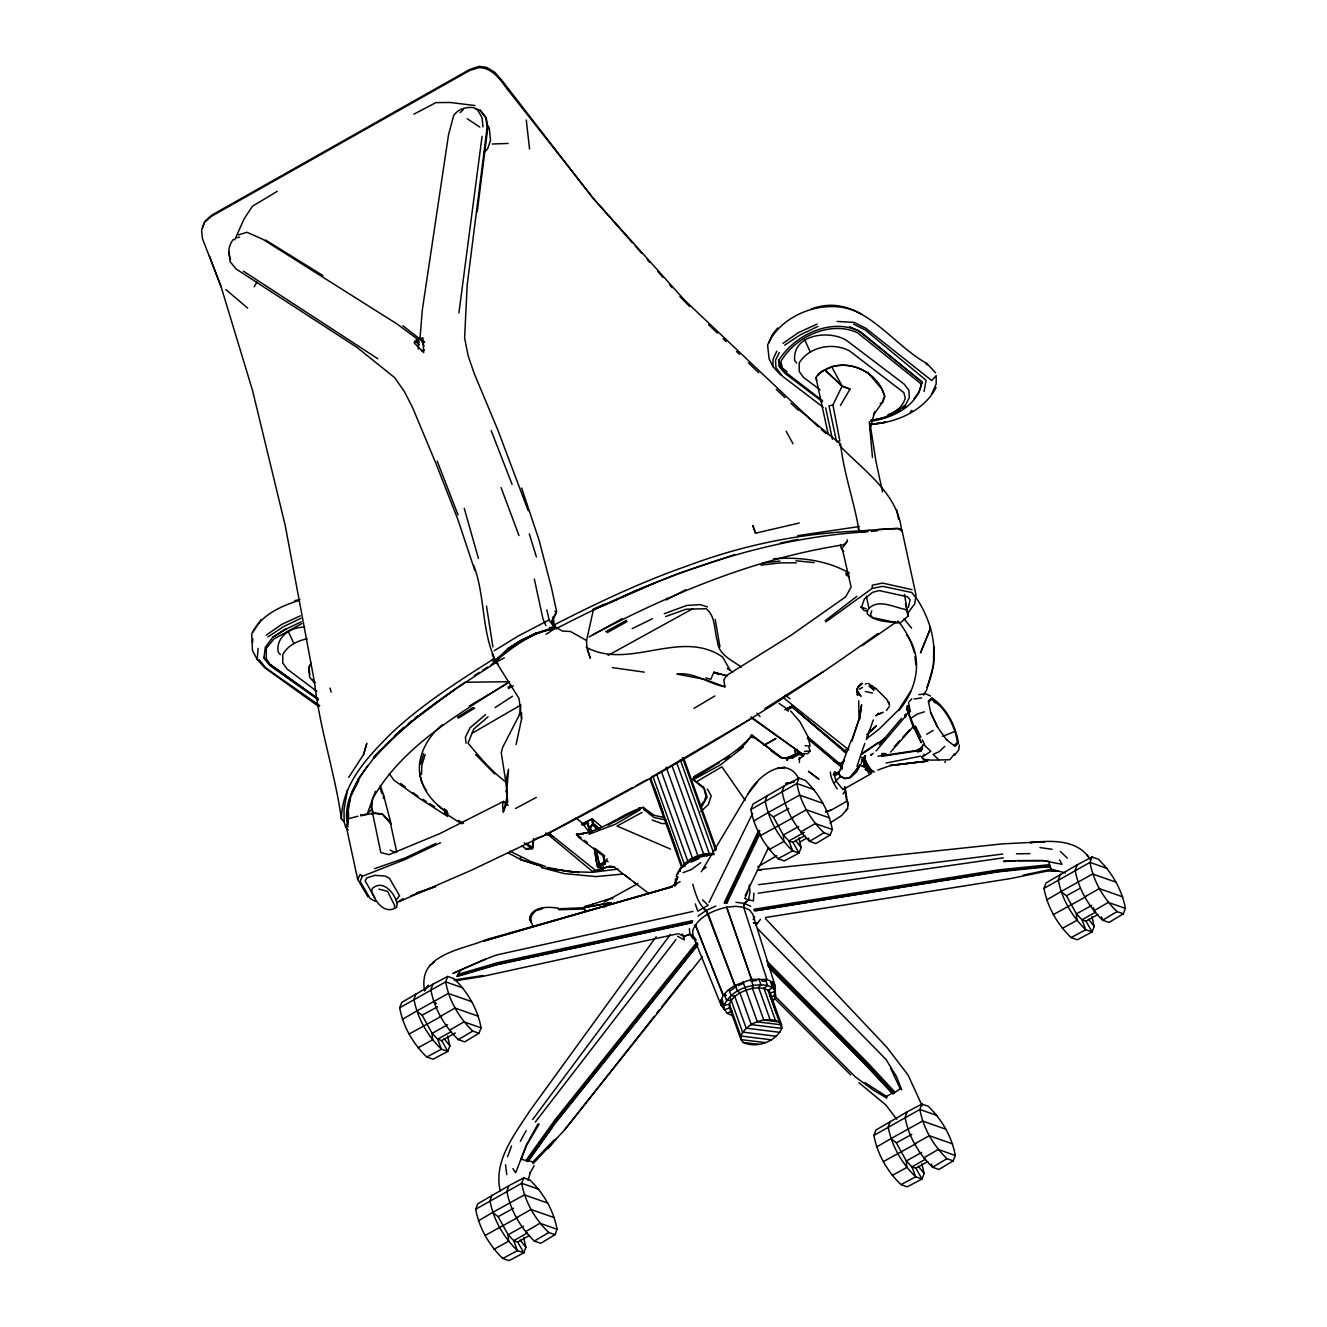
<?xml version="1.0" encoding="UTF-8"?>
<svg xmlns="http://www.w3.org/2000/svg" width="1327" height="1327" viewBox="0 0 1327 1327"><rect width="100%" height="100%" fill="white"/><g stroke="black" fill="none" stroke-linecap="round" stroke-linejoin="round"><path stroke-width="1.5" d="M516.07 744.563L521.594 718.919L521.594 712.815M383.47 798.506L383.486 794.873L380.219 785.418M799.401 762.478L799.435 757.634M933.71 646.249L933.528 665.109L926.71 689.841L923.559 695.049M848.086 802.271L847.588 808.641L841.816 815.392L829.972 823.022M780.624 374.911L772.928 366.534L773.06 359.385L776.793 351.157M418.304 349.084L418.536 339.911L397.47 324.269L263.061 239.424L246.955 232.275L238.412 234.896M421.522 774.421L421.837 765.248L425.104 754.731M675.46 878.806L675.261 883.981L677.798 876.832L674.083 885.291M865.602 755.627C861.206 758.58 868.82 768.466 871.922 771.501L874.344 772.032M908.332 612.56L905.296 609.425C893.552 607.202 876.135 597.515 867.41 610.453L867.261 613.837C875.306 622.28 889.455 621.683 900.336 622.91L908.182 615.944L904.467 594.463M252.578 642.368L252.76 638.884M825.908 621.882L872.154 588.425L872.32 585.207L882.637 583.084L912.097 589.686M860.891 765.679L865.536 767.719L870.794 772.198L865.967 768.3M753.935 893.071L753.437 900.851L748.61 899.855L744.779 898.528L747.897 891.445M372.472 798.904L371.742 809.321L367.297 813.799L361.69 815.259M798.804 409.529L840.572 444.097C843.839 473.606 854.389 502.12 859.067 530.982C800.131 533.272 742.34 545.248 687.004 565.999C641.273 582.022 597.399 602.74 554.321 624.835L556.295 628.616C653.282 578.356 757.75 538.165 867.775 531.745M348.337 829.972L345.65 827.302L344.108 821.745L341.421 818.975C341.819 783.56 368.641 755.826 392.245 732.438C422.467 704.255 457.384 681.862 492.217 659.901L493.428 658.607L496.149 661.908L494.789 663.334C452.656 690.587 409.545 717.94 375.723 755.527C360.645 775.449 340.873 800.347 348.022 826.887M318.911 706.71L264.67 667.697L257.222 659.469L258.085 648.356M844.884 787.176L844.171 789.383L842.512 789.084L835.944 780.807L833.804 773.508L834.517 771.8L836.591 772.629M582.171 825.079L587.347 822.259L589.968 832.842M908.846 701.966L911.848 698.765M533.471 838.996L532.061 848.749L526.371 849.297L521.693 845.747M533.769 838.681L532.807 847.986L525.757 848.65L526.753 848.849M959.321 744.978L958.807 749.788L954.544 755.345M458.91 312.956L482.066 136.349M521.594 718.919L519.039 698.483L495.933 661.742L497.841 657.479M477.239 211.773L487.755 128.155L486.362 118.368L480.208 110.622L475.497 108.416M864.441 755.926L864.74 760.537M860.377 710.177L859.017 718.736L858.685 700.706M838.299 774.056L839.394 771.169L838.299 774.056L838.515 772.281M529.49 918.931C531.281 906.175 548.847 906.457 558.319 908.249M485.533 959.073C411.47 992.165 484.72 958.409 497.243 954.843L692.943 911.417M347.492 789.864L344.025 809.503L344.108 821.745M775.366 990.456L775.084 985.712L772.148 981.897L766.873 979.442L743.667 907.303L744.397 903.372L748.61 899.855L750.037 891.727L749.224 885.076M870.744 421.339C892.623 417.972 918.317 406.211 921.718 381.761L858.304 330.672L849.496 326.724M924.073 391.465L926.097 380.252L865.171 329.876L853.493 324.136M870.794 772.198L871.142 770.224M871.408 770.257L871.043 772.281L867.758 770.672L862.583 760.288L862.932 758.314L864.789 759.011L862.932 758.314M519.388 714.556L520.864 706.611M756.622 980.636L751.132 981.151L751.48 979.359L726.649 907.17C713.229 910.339 697.82 916.725 692.711 930.642L693.026 935.883L721.142 1005.302L724.061 1009.051M775.084 985.712L772.082 986.79L775.084 985.679L752.757 914.203L749.523 910.007L743.667 907.303L744.447 903.388L748.61 899.855M581.84 824.249L592.174 818.892L593.302 823.138L590.349 827.965L591.46 831.929M769.743 968.461L864.225 1063.474L891.993 1093.199L893.171 1093.747L900.253 1088.704L901.68 1089.749L896.588 1076.695L886.054 1059.477L757.767 928.867M349.731 799.7L347.74 809.288L348.238 820.567M460.054 974.698L456.87 976.108L460.486 970.369M721.108 1000.127L724.559 1009.764L727.312 1013.314L731.824 1010.743L729.618 1007.89L729.402 1004.323C732.869 994.852 743.352 990.523 752.475 988.366L753.106 985.364L751.049 979.591M503.265 811.958L507.262 796.482L505.786 781.686L508.556 769.146L506.748 791.307L507.66 801.641L503.265 811.958L502.585 804.875L503.53 801.425L508.141 805.439M587.264 649.683L590.316 658.242L586.882 646.813L586.551 640.51L593.368 609.856L637.491 589.868M751.132 981.151L751.53 979.343L726.649 907.17L735.788 906.324L743.667 907.303M869.799 429.699L874.758 411.702M798.954 759.177L803.382 755.859L803.78 754.217M865.27 769.61L868.671 767.719L871.706 771.435L871.176 773.624L842.844 789.665M528.096 1180.4L530.302 1172.338L529.971 1173.234L534.134 1165.736M367.297 813.799L375.441 791.356M512.869 1168.623L515.722 1172.736L526.189 1145.367L537.999 1124.002M592.273 824.598L589.487 827.401L591.693 831.133M926.926 687.038C940.86 656.865 933.296 621.666 914.535 595.441M363.515 754.565L366.799 743.468L363.581 754.482L348.702 777.406M520.682 1160.379L526.802 1144.936L539.16 1124.019M420.543 763.97L423.728 753.504M592.041 825.776L590.034 827.55L591.129 831.515M905.827 715.253L905.296 716.928L907.834 712.599M861.107 763.97L861.389 762.826M873.299 719.931L866.382 739.554L869.716 729.883M908.398 607.335L910.073 599.854L907.635 596.835L879.27 590.581L872.652 592.273L864.424 598.925L861.455 607.219L863.86 610.354L867.642 611.316M877.943 756.208L917.206 750.369L921.568 748.312L922.995 745.011M857.01 694.602L857.773 695.248L856.86 690.023L857.74 695.033M856.927 766.558L864.756 743.452M666.967 598.129L666.353 599.937L685.744 589.702M906.557 710.244L907.917 706.246M840.688 769.826L844.204 759.824M797.112 749.373L798.871 754.383L792.086 758.397M593.302 823.138L592.804 824.515L591.593 818.742M1003.942 860.908L1042.889 860.559L1048.43 861.372L1050.304 866.531L997.871 871.872L754.516 910.936M913.507 727.113C935.784 771.501 903.538 707.54 907.502 705.632L910.388 711.753L908.663 703.161M909.493 711.637L908.249 713.644M507.544 1156.779L511.558 1145.898M883.616 397.519L882.837 401.832L873.365 414.936M851.453 739.703L838.846 773.077M847.588 808.641L845.714 810.515M202.401 227.879L204.955 221.128L211.988 215.007L470.007 69.319L479.097 66.35L486.661 67.378L494.739 72.288L501.954 80.416L592.987 198.154L632.448 242.824M447.614 1036.122L449.886 1045.908L447.78 1051.399L433.033 1059.211L426.78 1057.022C413.145 1043.885 403.06 1026.534 399.692 1007.807L401.749 1002.383L432.95 984.236L447.713 976.44L453.967 978.629C467.618 991.767 477.687 1009.117 481.071 1027.844L478.997 1033.269L464.682 1041.861L458.329 1039.638C444.495 1026.318 434.294 1008.719 430.86 989.743L432.95 984.236M416.064 993.774L413.974 999.281C417.391 1018.257 427.609 1035.856 441.443 1049.176L447.78 1051.399L441.692 1040.617L437.694 1039.223L432.104 1033.351L422.135 1015.238L416.695 1011.025L402.363 1019.385M447.713 976.44L445.656 981.864C449.024 1000.591 459.109 1017.925 472.744 1031.079L478.997 1033.269M523.618 1237.544L525.89 1247.33L523.8 1252.837L509.037 1260.65L502.784 1258.46C489.149 1245.307 479.08 1227.973 475.696 1209.245L477.753 1203.821L508.971 1185.674L523.717 1177.862L529.971 1180.068C543.622 1193.205 553.691 1210.556 557.075 1229.283L555.018 1234.691L540.686 1243.299L534.35 1241.077C520.516 1227.74 510.298 1210.158 506.864 1191.165L508.971 1185.674M492.068 1195.212L489.978 1200.703C493.412 1219.695 503.613 1237.278 517.447 1250.615L523.8 1252.837L517.696 1242.055L513.715 1240.645L508.125 1234.774L498.156 1216.677L492.699 1212.447L478.383 1220.823M523.717 1177.862L521.66 1183.286C525.044 1202.013 535.113 1219.364 548.764 1232.501L555.018 1234.691M691.035 858.951L679.656 869.5L677.417 874.427C683.106 860.443 699.379 852.083 714.026 853.759L698.168 856.695L690.571 860.178L691.267 862.119L698.865 858.635L697.886 855.815M798.854 837.801L801.11 847.588L799.02 853.095L784.274 860.908L778.02 858.702C764.369 845.564 754.3 828.23 750.916 809.503L752.99 804.079L784.191 785.916L798.954 778.12L805.207 780.309C818.859 793.463 828.927 810.797 832.294 829.524L830.238 834.948L815.923 843.557L809.57 841.318C795.736 827.998 785.534 810.415 782.101 791.423L784.191 785.916M767.305 795.454L765.198 800.961C768.632 819.953 778.849 837.536 792.683 850.856L799.02 853.095L792.932 842.297L788.935 840.903L783.345 835.031L773.376 816.918L767.918 812.705L753.603 821.081M798.954 778.12L796.897 783.544C800.264 802.271 810.333 819.605 823.984 832.759L830.238 834.948M921.834 1163.729L924.106 1173.516L922.016 1179.006L907.253 1186.819L901 1184.629C887.365 1171.492 877.296 1154.142 873.912 1135.414L875.969 1129.99L907.17 1111.844L921.933 1104.047L928.187 1106.237C941.838 1119.374 951.907 1136.725 955.291 1155.452L953.234 1160.876L938.902 1169.469L932.566 1167.246C918.732 1153.926 908.514 1136.327 905.08 1117.351L907.17 1111.844M890.284 1121.381L888.194 1126.888C891.628 1145.864 901.829 1163.464 915.663 1176.784L922.016 1179.006L915.912 1168.224L911.931 1166.831L906.341 1160.959L896.372 1142.846L890.915 1138.632L876.583 1147.009M921.933 1104.047L919.876 1109.472C923.26 1128.199 933.329 1145.533 946.964 1158.687L953.234 1160.876M1091.939 916.675L1094.211 926.462L1092.104 931.952L1077.358 939.765L1071.105 937.575C1057.453 924.438 1047.385 907.087 1044.017 888.36L1046.074 882.936L1077.275 864.789L1092.038 856.993L1098.292 859.183C1111.943 872.32 1122.012 889.671 1125.396 908.398L1123.322 913.822L1109.007 922.414L1102.654 920.192C1088.82 906.855 1078.619 889.272 1075.185 870.28L1077.275 864.789M1060.389 874.327L1058.299 879.818C1061.716 898.81 1071.934 916.393 1085.768 929.729L1092.104 931.952L1086.017 921.17L1082.019 919.777L1076.429 913.888L1066.46 895.791L1061.019 891.562L1046.688 899.938M1092.038 856.993L1089.981 862.401C1093.348 881.128 1103.434 898.479 1117.069 911.616L1123.322 913.822M889.455 706.097L886.502 710.476M594.214 847.986L597.399 866.713L603.221 868.87L603.934 867.062M554.172 625.117L551.999 622.064L552.098 620.074L556.627 611.647L551.468 587.728L539.011 539.923L521.644 488.087M768.847 343.063L772.43 334.421L777.655 327.985M530.037 917.073L535.61 910.803L542.561 908.647M785.352 758.38L795.802 754.068L794.973 750.369M440.464 842.761L405.199 859.415L362.271 876.318L360.131 881.377L370.051 898.379L375.126 901.332M795.802 754.068L795.006 750.584M839.676 765.646L839.759 763.489L839.676 765.646L807.264 738.31M694.27 778.004L719.334 762.577M234.746 239.855L244.102 218.839L252.478 206.199L277.277 191.304M701.469 807.28L707.109 797.063L704.504 788.984L692.843 779.248L694.038 776.577C714.291 764.418 736.717 753.636 752.011 735.125L781.902 757.916L791.622 757.452L798.688 753.056M351.307 794.11L356.847 781.719M931.886 393.572L936.182 383.967L936.165 375.607L931.687 380.534L865.818 328.267L854.206 322.411L837.088 321.433M753.172 919.611L754.599 916.476M857.988 768.3C858.951 764.617 861.173 764.883 859.631 764.667M765.181 1042.591L740.964 1039.588L740.748 1036.022C746.852 1022.603 766.077 1015.769 779.364 1022.006L781.57 1024.842L781.785 1028.408C775.681 1041.828 756.456 1048.662 743.17 1042.441L740.964 1039.588L729.435 1007.375M773.342 1000.707L775.582 995.781L775.3 991.335L771.866 981.698M803.963 753.603L803.382 754.864L799.119 753.67M758.762 830.254L724.21 902.775L725.239 903.405L726.864 903.106L760.072 833.406M922.68 745.26L921.12 750.9L917.571 751.828L919.312 751.165M725.239 903.405L759.79 830.884M745.21 895.609L768.698 847.273M858.387 686.59C854.621 694.436 859.133 683.123 862.401 683.438M756.025 925.4L760.421 919.395M832.925 404.934L828.993 405.88L836.541 441.659L839.842 440.929L832.925 404.934L842.164 386.107L831.73 366.849L821.231 371.577L817.565 375.574C837.785 354.458 877.081 368.01 884.263 395.761M709.082 902.31L752.625 813.335M779.314 352.551L775.515 360.28L775.996 367.778L782.681 376.37L823.155 407.207M311.082 663.168L308.66 668.045L309.639 677.218L314.599 683.073C319.824 729.153 335.051 773.11 341.421 818.975M367.961 896.919L357.693 879.469L360.231 874.344L362.271 876.318M597.399 866.713L607.401 860.908L608.031 861.886M358.788 780.475L350.759 796.515L348.321 809.868L348.636 818.659L357.958 816.238M531.663 916.426L529.937 920.44L529.573 919.478M311.43 662.671L308.959 667.398L309.838 674.73M520.433 712.864L502.618 747.433L501.258 752.724L505.786 781.686M921.12 750.9L922.647 747.997M748.511 739.703L752.011 735.125L754.084 738.094M520.317 1141.32L526.205 1130.621M521.411 1158.952L527.93 1161.457L551.866 1127.718M936.066 387.534C923.974 411.154 895.36 423.18 869.865 424.308L885.424 422.268L869.683 424.822M496.066 660.63L497.924 657.363M434.327 962.141C424.557 967.698 422.417 980.57 424.64 990.755M847.19 539.824L847.472 541.134L842.164 548.184L851.105 587.065L845.763 596.768L791.025 635.268L726.284 675.659L723.796 679.971L724.973 686.772C708.485 683.919 694.684 671.81 676.919 674.083L704.952 679.407L724.973 686.772M843.126 794.027L844.254 792.07M372.771 798.423C402.761 745.923 458.18 714.739 507.528 682.791M254.17 286.798L256.924 282.087M527.001 1161.208L556.063 1120.469L697.687 943.165M840.406 405.448L850.06 389.126L842.164 386.091L824.797 369.885L842.164 386.107L850.06 389.126M526.272 1160.014L555.084 1119.772L696.708 942.452M527.93 1161.457L557.307 1120.37L697.82 944.708M700.158 805.788L704.338 801.392L705.981 796.233L703.559 786.928M921.568 748.312L922.265 747.134L917.289 750.054M590.88 832.344L576.499 834.219L578.522 837.221L604.216 856.761M701.353 871.723L747.997 793.928C756.506 777.24 785.551 753.703 798.489 778.285M233.452 239.308C228.659 245.08 227.564 252.528 230.566 259.511M603.254 866.929L602.392 868.356L597.797 867.36M920.872 748.544L922.083 746.786M253.125 631.884L260.921 619.759M910.704 691.234L898.843 709.646L878.905 729.319L867.958 737.729M898.794 710.542C916.642 689.974 923.94 658.126 906.739 634.92M726.864 903.106L727.461 902.178M685.296 862.915L684.185 864.59L684.881 866.531M533.968 633.858L554.072 627.289L555.167 625.647L552.264 621.451M595.906 849.413L599.24 864.657L605.145 861.92L603.088 863.529M457.284 976.456L497.277 964.679L691.914 922.829L692.528 920.656L497.791 962.639L458.114 974.3M752.475 988.366L758.679 987.786L760.885 984.634L758.812 978.862M357.643 779.944L367.761 765.546M871.773 610.868L870.446 614.65L872.436 617.586L896.687 622.711L898.744 621.998M834.318 783.112L835.944 780.807M681.215 867.327L679.656 869.5L680.353 871.441M656.135 936.779L529.208 1111.694C514.13 1135.149 493.113 1161.44 500.296 1191.364M792.65 756.506L786.513 759.774L787.425 760.603M532.691 1119.441L670.384 934.457M607.219 858.884L605.129 861.638L599.572 864.773M535.279 1122.095L675.99 939.599M757.103 782.432L747.997 793.928M954.495 753.819L949.867 759.707L931.471 760.122L923.675 759.309L921.801 757.319L924.438 754.283M564.638 1129.99L654.228 1016.366M656.782 1013.131L659.337 1009.88M661.908 1006.629L690.057 970.933M914.087 398.515L919.047 392.228L922.232 382.242L861.041 332.198C832.593 316.572 794.674 334.553 778.65 360.562L779.463 367.214L785.335 373.65L822.491 401.766M944.791 762.345L945.521 761.433M702.447 956.701L563.676 1130.903L533.106 1163.713L532.807 1162.004L553.873 1140.192M557.091 1120.751L697.587 945.106M904.516 715.485L905.711 714.009M396.192 899.872L399.527 895.758L389.392 878.242L385.294 876.069L374.828 875.356L366.849 877.86L365.141 880.879L374.844 897.649M839.427 445.507L840.572 444.097M870.794 420.078C884.363 418.851 901.282 412.332 905.263 398L903.869 392.659L849.91 351.141C833.489 341.984 809.321 346.397 799.236 362.868L799.186 371.427L803.465 377.366L820.036 389.823M853.012 774.719L857.624 768.184L849.977 777.207M496.563 661.128C510.414 643.446 532.492 633.029 554.188 628.6M905.163 716.713L876.069 750.982M868.555 773.044L872.469 770.738M547.951 1148.751L556.395 1138.748M879.187 744.779L901.547 718.355M674.68 886.237L676.77 883.832M808.873 747.201L810.117 750.966L807.844 753.603L801.823 753.67L750.933 716.812M394.136 906.922L394.915 906.026L387.567 891.346L378.958 889.123M890.55 752.094L912.545 727.445M894.415 746.52L899.971 740.433M902.742 737.381L909.675 729.75M373.385 757.568L380.185 750.203M907.336 613.737L914.801 603.752L915.962 594.795L901.862 529.689L898.893 528.627L877.081 529.589M374.164 758.099C400.538 728.457 432.42 704.488 465.113 682.277L509.651 681.696M865.37 769.278L868.903 772.629M397.387 902.36L471.765 870.081L544.286 835.413L632.415 787.608M442.604 724.575C423.413 739.885 410.574 768.582 426.647 790.693M508.208 648.405L495.568 660.332L494.805 659.735M546.06 634.306L556.328 627.638L562.532 631.121L570.428 631.47L586.551 640.51M741.71 747.201L747.764 741.08M460.204 112.662L463.438 109.395M703.094 869.45L706.163 867.128M483.492 152.937L487.639 148.79L490.526 140.33L489.315 128.354A17.284 16.239 -79.8 0 0 486.462 123.925M854.77 773.459L856.214 772.032M371.809 814.33L373.501 812.688L382.491 814.065L391.233 824.299L383.486 794.873M944.708 746.388L939.251 751.646L933.08 754.366L938.753 759.707M878.64 713.113L875.787 715.85L878.905 713.677M869.45 732.454L876.483 725.753L866.614 734.677M304.646 627.14C291.011 626.808 275.601 636.877 278.206 652.021L280.296 654.626M899.606 408.135L891.562 413.858L898.197 410.74L905.628 404.718L909.327 397.569L908.879 390.271L904.002 384.001L846.676 340.525C829.508 329.56 792.202 334.205 794.641 360.43L796.731 363.034M394.55 735.822L403.624 727.378M928.585 702.149L931.936 699.03C946.068 708.784 954.76 725.653 957.431 742.374L954.08 745.492M846.609 542.146L843.74 544.783C755.013 558.352 671.114 593.6 592.058 635.069M861.24 684.334L858.353 687.004L861.92 683.787M835.728 780.84L840.074 776.876M864.822 759.84L861.472 761.798M761.615 980.852L764.783 981.25L766.873 979.442L751.53 979.343M859.349 689.327L862.6 687.32M488.087 716.796L473.772 729.087L468.033 743.103C479.362 756.772 491.272 771.037 505.587 781.769M490.94 664.927C509.651 649.799 529.705 632.233 555.333 628.65M485.649 714.573L470.073 727.777L465.412 737.215L466.092 743.22M764.037 988.449L767.587 985.463L772.546 987.769L775.3 991.335L770.224 993.143L768.018 990.307L764.037 988.449L758.679 987.786M764.783 981.25L766.906 979.459M885.159 738.194L861.704 754.383M903.007 408.716L905.959 406.278M408.334 723.547L411.47 720.992M414.621 718.438L417.756 715.883M700.739 811.51L708.319 804.66L711.206 795.852L707.291 788.935M577.295 833.538L576.499 834.219L581.209 837.818M432.818 962.473C448.078 949.701 468.879 947.014 486.793 939.466L672.507 886.735L483.675 941.059L670.152 887.017L680.087 881.675M737.148 750.75L740.184 748.378M547.869 833.655C662.057 774.338 773.624 709.049 877.86 633.526M307.101 638.818C297.513 640.692 287.677 645.635 282.8 654.46L282.751 663.019L287.03 668.957L316.854 691.384M743.468 747.084L720.262 764.999L695.132 778.717L694.038 776.577M825.129 620.787L856.877 596.354M416.346 717.807L455.227 689.294M700.789 862.65L691.35 869.55L683.057 872.652M873.282 753.272L870.694 755.163L871.988 754.466M429.566 965.608L432.718 963.336M266.296 635.102L281.672 624.387L300.3 615.861M862.152 645.718L895.841 622.263M783.013 343.311L798.423 332.613L817.067 324.12M697.985 916.094L706.08 910.504L708.187 913.872L734.859 985.38L736.319 986.525L730.298 990.688M734.859 985.38L728.075 990.075L723.265 995.283L720.86 1000.558L721.142 1005.302L724.16 1004.191L721.125 1005.269M911.616 717.874L917.156 714.108L924.388 711.836M843.524 751.48L848.616 748.03M862.484 753.155L877.794 742.838M267.954 636.927L283.364 626.726L301.096 618.183M784.672 345.153L800.098 334.968L817.863 326.442M864.939 759.608L866.349 763.589L862.882 765.613M495.054 707.606L512.554 696.177M842.214 768.499L841.301 769.079L842.313 768.532M883.284 712.251L879.419 713.976L880.597 713.213M604.399 907.071L611.316 902.609L583.698 907.718L558.402 908.796M795.885 753.935C791.589 756.871 786.347 759.343 781.072 757.916L771.103 750.9M474.32 675.543L479.296 672.358M482.63 670.235L487.606 667.05M272.665 637.192L286.217 628.567M880.183 403.524L882.837 401.832L884.943 396.607C877.811 374.164 854.77 360.33 831.73 366.849M764.833 708.668L823.42 671.545M603.055 863.247L605.145 861.92M469.277 705.997L507.777 683.256M398.797 901.398L403.209 898.628M494.175 650.777L518.061 636.114L549.146 619.925L546.84 609.922M724.36 759.525L729.386 756.49M926.744 734.229L933.213 730.364M864.789 1082.55L886.602 1096.417L891.993 1093.199M605.046 864.01L598.394 867.576L596.453 862.368L594.645 849.346M399.692 1007.807L445.656 981.864L462.741 987.852M750.916 809.503L796.897 783.544L813.982 789.532M475.696 1209.245L521.66 1183.286L538.745 1189.274M1044.017 888.36L1089.981 862.401L1107.066 868.405M873.912 1135.414L919.876 1109.472L936.962 1115.46M694.038 708.353L714.888 695.945M458.329 1039.638L472.744 1031.079M823.984 832.759L809.57 841.318L808.392 838M695.298 903.936L697.77 911.168L708.137 905.313L702.53 899.855M534.35 1241.077L548.764 1232.501M1117.069 911.616L1102.654 920.192L1101.476 916.874M946.964 1158.687L932.566 1167.246L931.372 1163.928M776.826 855.733L757.584 866.896M799.352 842.413L806.285 838.299M650.595 777.705L751.878 718.189L801.823 753.67M786.911 710.36L791.755 707.523L791.821 706.196L784.738 709.696M787.923 708.9L792.053 706.86L845.681 751.945M697.206 781.271L721.938 766.824L745.177 800.297M844.138 761.134L839.676 763.738L807.878 736.983M507.926 687.22L511.293 685.263M449.438 1030.299L463.969 1021.856L481.071 1027.844M800.679 831.979L815.209 823.536L832.294 829.524M525.459 1231.721L539.989 1223.278L557.075 1229.283M923.675 1157.907L938.206 1149.464L955.291 1155.452M471.549 733.599L521.03 704.886M764.136 745.293L775.947 738.492L764.087 745.16M508.274 688.63L513.267 685.777M846.444 801.442L831.084 810.2L825.46 811.709M409.081 1034.032L441.825 1016.051M760.305 835.711L793.065 817.731M485.085 1235.47L517.845 1217.473M1053.406 914.585L1086.149 896.588M883.301 1161.639L916.061 1143.658M517.265 643.844L506.798 649.749L520.765 640.908L536.423 633.029L520.748 641.886M608.148 655.339L692.76 608.695M581.724 824.465L592.174 818.892L601.662 826.804M786.247 709L791.821 706.196M604.266 902.111L637.972 883.533M861.571 759.608L864.74 757.817M416.695 1011.025L448.327 993.442L471.682 1001.62M767.918 812.705L799.567 795.122L822.906 803.299M492.699 1212.447L524.347 1194.864L547.686 1203.058M1061.019 891.562L1092.652 873.995L1116.007 882.173M890.915 1138.632L922.564 1121.05L945.902 1129.227M791.622 818.013L806.285 809.769L829.624 817.946M440.382 1016.333L455.045 1008.072L478.383 1016.266M1084.706 896.87L1099.37 888.626L1122.708 896.82M516.385 1217.755L531.049 1209.511L554.387 1217.688M914.602 1143.94L929.265 1135.696L952.604 1143.874M589.171 636.993L622.164 618.647M804.295 832.311L788.935 840.903L792.683 850.856L778.02 858.702M451.346 1031.577L437.694 1039.223L441.443 1049.176L426.78 1057.022M792.932 842.297L804.859 835.612M441.692 1040.617L455.327 1032.97M1095.671 912.13L1082.019 919.777L1085.768 929.729L1071.105 937.575M527.366 1233.015L513.715 1240.645L517.447 1250.615L502.784 1258.46M1086.017 921.17L1097.943 914.469M517.696 1242.055L529.622 1235.354M925.582 1159.184L911.931 1166.831L915.663 1176.784L901 1184.629M915.912 1168.224L927.838 1161.54M607.235 632.631L626.991 621.6M798.738 826.456L783.345 835.031L783.793 841.517L769.245 849.496M447.498 1024.776L432.104 1033.351L432.552 1039.837L418.005 1047.799M768.018 990.307L772.546 987.769L770.489 981.997M1091.822 905.329L1076.429 913.888L1076.877 920.391L1062.33 928.353M523.501 1226.214L508.125 1234.774L508.556 1241.259L494.026 1249.238M921.718 1152.383L906.341 1160.959L906.772 1167.445L892.242 1175.423M605.659 631.718L626.394 620.323M663.301 817.332L653.713 815.242L643.197 807.297C620.804 813.766 601.43 832.809 576.946 834.102L578.008 836.11M773.376 816.918L788.819 808.442M422.135 1015.238L437.578 1006.762M1066.46 895.791L1080.195 888.261M498.156 1216.677L513.582 1208.2M896.372 1142.846L911.798 1134.369M642.086 812.389L617.055 826.041L670.533 849.098M583.996 824.93L587.264 823.155L588.657 823.669M636.064 785.65L646.995 779.729M515.556 808.491L536.34 797.394M413.924 114.155L435.936 102.61L450.185 102.478L474.983 105.53M608.031 825.145L641.339 807.878M834.633 775.864L838.166 774.006M301.892 623.541L273.876 639L266.263 648.422L266.345 658.723L270.078 664.346L318.314 698.964M496.398 661.924L504.326 657.877M789.814 757.651L792.484 756.29M503.53 801.425L439.419 833.787L389.01 854.671L380.816 852.597L372.622 813.302L360.927 815.84L360.645 814.529M833.174 774.686L838.564 772.032M632.233 628.616L652.386 618.764M301.262 621.799L286.4 628.948L272.582 637.524L265.334 647.194L263.874 658.308L270.177 665.806L318.43 699.893M900.038 411.138L884.363 417.972L876.351 419.299M435.853 843.441L404.835 858.088L374.513 868.704M891.611 413.825L898.197 410.74L887.995 414.671M592.987 609.275L604.167 604.15M692.777 884.263C695.497 893.502 698.251 904.334 706.163 910.455L715.8 906.042M706.163 910.455L734.81 985.414L751.48 979.359M738.111 985.712L743.502 983.241M457.832 975.677L497.874 963.817L692.594 921.834M894.149 412.83L899.656 410.375M603.287 605.693L655.687 582.669M603.221 868.87L609.707 866.033L613.82 866.863M942.535 736.402L953.665 731.874M639.332 589.022L677.915 573.712L734.561 554.62M877.827 770.042L889.969 765.729L926.992 761.051L890.168 765.43L927.905 761.167M589.072 834.252L615.463 824.183L640.029 809.835L638.967 807.662M535.527 838.714L549.046 833.688L553.641 836.906M678.777 933.793L683.787 936.464L689.758 934.225L693.026 935.883L696.277 940.08M410.856 895.775L435.72 886.486L416.645 892.839M729.618 1007.89L724.559 1009.764L722.22 999.53M664.28 613.721L686.706 605.46L700.274 604.614L707.473 606.937M682.111 933.909L683.787 936.464L689.775 934.258L693.026 935.883M865.37 684.035L867.012 683.438M665.623 616.557L686.059 609.226L706.064 608.711C715.867 616.259 713.992 630.325 717.376 641.074C718.355 654.775 731.724 660.083 741.395 667.083M592.555 904.251L611.166 898.23L612.775 898.794M461.746 974.184L496.514 964.513L689.128 923.111M918.831 750.651L881.675 756.357M584.278 906.59L592.821 904.201M421.588 350.792L424.458 350.013M861.787 532.392L869.268 530.369M825.626 811.61L831.316 810.067M861.522 757.302L863.811 758.231M799.252 523.02L755.478 533.205L752.807 525.525L755.644 533.172M294.776 600.617L299.952 599.456M298.724 600.517C280.262 606.273 260.374 615.529 251.699 633.941L252.478 650.578L257.222 659.469M453.884 979.973L483.128 975.544M677.516 933.843L482.331 976.49L456.588 980.587M1023.299 875.14L1051.399 869.202L1065.282 872.917M780.492 543.042L797.792 539.376M298.011 166.837L298.111 166.787M872.154 588.425L882.72 586.318L911.765 592.522L914.983 596.52M886.088 763.042L920.722 756.158M882.919 753.836L881.642 754.084L884.346 753.885M611.316 902.609L583.698 907.718L585.091 910.156L583.698 907.718M729.402 1004.323L724.277 1005.302C731.144 989.494 751.464 982.843 767.587 985.463L765.513 979.691M236.073 237.765L239.673 237.168M811.56 308.876C858.801 291.575 888.974 341.586 924.703 362.221L927.175 364.925M797.709 535.66L859.382 526.52M1049.309 864.69L997.406 870.031L753.902 909.277L754.101 910.438L997.605 871.176L1050.055 865.884M756.572 910.604L997.987 871.557L1034.197 867.228M765.579 917.504L1010.61 878.557L1046.937 871.142L1057.752 870.744L1051.979 870.993M758.132 893.22L1003.295 857.839M773.508 558.8C799.335 556.793 826.572 560.044 849.38 573.098M914.137 698.981L921.585 697.902M618.034 869.052L592.323 872.353L568.138 871.607L547.371 867.394M491.985 654.012L493.478 655.107M758.563 884.661L1002.698 854.074M760.918 565.136L780.176 562.913L796.283 562.83M762.71 562.98L779.928 561.056M871.358 531.414L877.296 530.783M918.815 694.602L925.914 693.888L930.509 696.012M777.423 768.151L784.987 767.388L782.515 767.62M593.186 821.828L591.477 818.975M622.662 874.062L595.939 876.6L564.29 873.581L541.532 867.659L578.854 872.536L553.608 869.301M1037.913 866.879L1050.304 866.531M1003.909 861.605L1015.769 860.576M917.206 750.369L918.367 750.269M804.494 751.331L810.117 750.966M1037.399 842.164L1029.984 842.612C1050.52 840.439 1077.541 838.963 1090.014 859.199M1041.098 841.932L1044.797 841.716L1002.432 843.872L757.933 869.865M882.206 753.471L883.815 753.404M667.564 823.387L662.04 823.603L652.171 820.053M492.201 143.996L508.075 143.432M819.107 373.136L816.188 377.1L816.636 380.7M549.56 627.571L556.328 627.638M1017.676 860.559L1042.989 860.642L1062.015 864.292L1059.609 859.929M558.767 909.758L584.378 908.995M580.43 834.003L583.333 833.92M550.904 627.522L554.902 627.406M1016.465 853.825L1029.918 853.593M606.373 866.846L614.301 866.73M606.389 866.879L614.384 866.879M731.194 1000.376L726.516 1000.376L724.459 994.603M753.57 922.796L757.269 922.829L753.587 922.763M804.991 745.641L810.084 746.023L808.176 736.999L799.932 721.772L790.676 711.023M863.595 764.12L865.536 767.719M795.984 560.774L814.115 562.615M372.622 813.302L382.508 814.33L390.121 821.728L396.773 852.133M653.713 815.242L648.256 812.074M735.904 902.31L744.397 903.372L750.75 906.308M779.994 1032.356L746.172 1028.16L734.627 995.93M776.361 1036.287L742.539 1032.074L730.331 997.97M740.748 1036.022L771.269 1039.804M743.17 1042.441L758.712 1044.366M612.427 667.63L644.341 672.142M1039.937 847.571L1052.129 849.297M545.613 833.14L549.046 833.688M873 770.738L871.375 770.456L866.349 763.589M666.237 820.136L654.045 817.482L643.993 809.702L643.197 807.297M865.436 691.5L872.469 693.059M734.826 996.461L731.044 995.466L728.987 989.693M727.312 675.907L713.876 672.291L710.725 679.374L705.981 677.848M726.284 675.659L713.876 672.291L718.72 674.58M860.543 607.003L866.249 608.778M520.964 859.78L542.262 866.448L521.08 859.747L520.184 857.773L520.964 859.78L508.224 852.879M528.411 1160.594L532.807 1162.004M803.382 755.859L798.871 754.383L796.416 749.456M545.414 866.398L531.082 861.588L509.85 851.121M1125.396 908.398L1108.294 902.41L1093.763 910.853L1093.647 907.618M885.009 753.836L886.287 754.283L885.142 753.388M1048.43 861.372L1049.541 861.77M864.905 758.762L862.998 758.049L862.484 760.869L862.484 758.828L864.756 759.475M844.47 778.269L840.207 776.527L839.062 773.674L840.256 776.428L844.868 778.584L850.176 777.44L844.868 778.584L839.709 775.416M545.729 834.102L549.262 835.595L592.207 871.192L602.126 869.766L595.375 870.23L548.947 833.157M868.439 683.488L875.588 688.481M586.119 647.194C629.064 670.749 680.734 628.102 722.601 657.047L729.8 669.637L727.229 668.227M727.312 1013.314L732.272 1015.619M939.516 704.786L934.507 702.315L931.936 699.03M861.886 314.466C831.084 295.772 781.62 311.978 767.603 345.07L769.113 358.788L772.928 366.534M677.483 936.232L684.367 939.848L683.787 936.464M390.238 850.06L395.015 852.697M845.681 572.965L848.832 574.84M845.913 574.773L849.363 576.847M705.151 853.825L706.943 856.429M424.574 341.918L419.946 339.115L422.268 310.286L448.543 134.707L453.652 115.582C458.047 109.013 465.976 106.79 473.44 107.603L477.488 109.809L482.049 117.522L482.962 126.928M265.516 240.021L323.008 275.618M458.445 820.351L463.554 823.536M422.882 799.318L426.249 801.425M429.6 803.532L434.626 806.683M447.73 816.503L419.199 798.24L393.87 780.11L389.226 773.641M444.296 812.671L461.497 823.802M243.355 271.139L377.813 358.738M467.27 118.766L479.76 127.044M900.253 530.103L897.533 528.262L859.067 530.982L857.972 527.018M750.767 735.589L752.409 737.646M727.677 668.675L732.819 672.159M779.115 703.443L785.966 708.087L788.238 711.255M319.741 705.649L266.063 668.128L259.113 659.735M270.459 664.711L316.755 697.902M785.219 695.265L789.996 698.682M400.588 783.461L405.299 786.928M413.145 792.7L417.856 796.167M402.794 325.729L424.474 342.532M751.314 735.324L781.537 757.651M734.81 985.414L736.319 986.525M648.721 893.386L634.306 882.455M692.843 779.248L703.41 787.176M739.919 992.928L737.43 991.053L735.357 985.281M778.899 365.489L786.961 371.593M783.146 697.554L848.832 749.937M946.516 739.736L954.976 746.321L958.459 743.054C955.672 725.587 946.582 707.955 931.819 697.77L928.319 701.038L930.758 712.947L937.592 727.312L947.047 740.3M833.489 760.553L836.275 762.677M526.587 843.259L532.807 847.986L532.061 848.749L524.281 842.844M433.581 1001.487L436.434 1003.643M634.92 882.837L624.835 875.123L629.662 878.822M414.555 340.956L419.415 344.655M703.177 908.282L706.08 910.504M584.344 840.223L587.463 842.628M595.309 848.65L604.714 855.865M822.591 400.771L781.603 369.155L778.65 360.048M614.799 867.443L624.121 874.709M858.901 1082.666L885.839 1104.943L896.72 1119.242M437.761 805.224L448.095 813.451M921.303 384.084L857.458 332.712C830.304 320.222 794.923 336.892 780.857 361.525L782.88 369.984M415.998 339.795L419.15 342.349M923.675 759.309L921.801 757.319L930.824 751.281L925.052 745.907L922.398 739.852M447.017 812.671C433.896 803.1 421.455 790.046 419.962 773.094M592.323 822.607L600.119 829.11M592.721 823.603L598.958 828.794M576.018 817.863L582.288 823.088L589.503 832.593M845.448 751.298L791.24 706.03L845.382 752.625M225.889 289.601L247.651 308.113M872.42 686.208L875.157 688.58M444.346 808.757L447.249 811.295M818.377 426.83L684.682 300.284L593.069 198.088L506.715 88.378M821.38 429.5L825.892 433.498M840.82 446.801C864.74 471.417 898.263 494.108 901.614 531.016M475.663 754.565L494.689 773.94M869.666 768.797L864.209 758.198L865.834 762.892L872.154 771.402L867.543 765.53M776.295 389.392L785.037 397.669M790.875 403.176L798.174 410.06M1060.339 851.486L1067.356 858.121M689.642 306.537L679.938 296.568M708.601 324.717L717.36 333.11M723.232 338.733L726.184 341.57M736.535 351.489L739.504 354.326M748.378 362.835L758.729 372.754M423.645 341.902L419.946 339.115L422.865 337.755L423.661 352.518L414.057 342.731L420.559 338.849L424.109 346.032M495.933 661.742L498.172 663.964M871.706 771.435L868.538 767.819M875.82 688.431L887.05 699.644M767.703 965.708L865.088 1063.657L893.171 1093.747M773.873 995.051L855.268 1076.844L873.133 1089.931L886.784 1098.159L886.602 1096.417M774.686 998.485L850.657 1074.87M766.757 961.013L866.879 1061.965L894.564 1091.739M767.62 963.468L866.299 1062.96L894.282 1093.116M765.414 918.566L886.768 1047.202L908 1074.936L922.099 1105.607M926.329 362.852L935.552 372.854M554.918 611.316L556.262 612.809L551.999 622.064M635.135 245.86L641.837 253.44M647.194 259.511L649.882 262.547M657.744 271.454L662.986 277.393M669.554 284.807L672.175 287.777M756.937 713.097L760.023 716.597M869.152 771.568L863.96 764.037M312.475 679.474L314.914 682.393M867.841 372.323L879.983 386.97M843.673 551.518L841.301 548.549L840.489 544.634M904.019 618.73L911.599 628.185M897.915 621.003C905.678 630.176 911.367 641.074 914.303 652.718M1088.472 919.163L1094.211 926.462M795.387 840.306L801.11 847.588M918.367 1166.234L924.106 1173.516M444.147 1038.61L449.886 1045.908M520.151 1240.048L525.89 1247.33M839.079 763.489L842.031 767.271M693.258 938.77L689.775 934.258L689.41 928.568M592.937 824.714L596.536 829.358M480.175 109.992L485.732 117.274L487.175 127.01L467.17 285.139L464.616 338.02L468.099 355.586L474.121 373.235L497.957 430.313L528.196 510.729M506.914 88.644C499.864 79.106 491.803 67.262 478.5 67.694L469.426 70.63L211.408 216.318L204.408 222.455L201.604 230.168L202.384 238.478L221.095 286.765L252.512 390.37L285.288 525.791L314.632 682.907M492.217 659.901L494.789 663.334M264.139 657.23L268.817 663.517M554.072 627.289L549.146 619.925M1086.78 854.555L1088.405 856.91M591.494 831.979L587.778 823.934M495.568 660.332C481.253 631.237 485.367 595.723 473.639 565.269M890.483 1068.036L900.253 1088.704M545.911 625.697L542.925 618.664L534.333 579.103M786.131 431.175L792.965 443.749M492.4 655.239L494.009 658.225M865.751 763.008L867.095 765.563M554.321 624.835L556.295 628.616M1049.873 866.166L1051.399 869.202M930.592 712.317L937.741 727.312M915.497 726.018L920.938 737.43M804.593 339.579L810.266 351.887M288.158 631.171L293.831 643.462M867.029 764.734L864.259 756.971M370.93 807.065L373.501 812.688M505.836 790.859L507.296 794.243M864.988 760.189L866.581 764.087M491.139 430.529L512.089 484.421M437.164 461.016L458.047 514.926M530.651 920.44L532.558 925.417M209.517 256.194L221.095 286.765M746.006 990.141L742.971 981.798M501.059 487.556L518.99 535.544M599.439 864.524L596.254 849.794M379.887 787.657L381.96 793.446M908.613 714.191L913.507 727.843M774.188 991.933L775.582 995.781L770.44 996.71L770.224 993.143M769.361 990.738L781.57 1024.842L757.352 1021.84L745.824 989.627M770.257 996.195L776.361 1013.247M779.745 1022.719L781.785 1028.408L751.264 1024.626L739.736 992.414M767.835 989.776L779.364 1022.006L763.821 1020.065L752.276 987.852M683.77 758.264L716.348 849.247M682.476 757.651L715.751 850.574M763.854 987.935L775.383 1020.148M680.303 759.857L713.578 852.78M758.497 987.271L770.025 1019.484M676.886 763.141L709.464 854.124M671.993 765.596L703.874 854.654M666.187 767.188L698.085 856.23M661.427 771.617L692.628 858.735M656.848 774.786L688.033 861.903M652.901 776.378L684.782 865.42M654.161 787.608L663.168 812.771M667.332 824.382L677.732 853.427M650.595 777.97L682.493 867.029M650.097 779.248L681.298 866.365M729.22 1003.809L741.13 1036.752M474.867 570.627L457.915 519.603L436.55 464.981L412.73 407.903L404.403 391.548L394.567 377.565L356.963 347.375L235.924 268.867L230.118 261.601L229.04 251.782M529.291 533.852L536.407 556.925M329.975 688.132L331.153 692.097M907.502 705.632L908.298 712.582M908.016 707.424L908.298 708.369M464.234 508.341L478.433 558.435M587.347 822.259L590.051 831.963M839.062 763.058L839.394 764.335M371.776 809.669L372.688 813.716M905.528 603.951L908.182 615.944M825.643 407.837L832.427 439.287M866.315 596.022L868.92 608.098M357.693 879.469L346.198 826.257L348.387 822.276L347.973 819.091L348.205 824.017M882.521 491.952L876.052 461.813L870.363 425.901M828.28 434.659L815.939 377.515M719.931 646.763L715.187 619.327M896.737 509.867L898.628 519.471M492.914 646.913L486.495 606.124M553.027 616.79L553.956 622.413M907.784 710.608L908.083 713.097M603.885 855.401L605.212 863.827M845.117 787.375L847.887 805.472M844.619 786.828L846.576 800.513M603.188 855.401L604.017 861.903M505.521 1164.758L506.765 1174.644M526.288 119.994L529.556 148.939M915.016 656.55L915.796 664.694M869.318 421.604L872.453 457.45M531.049 919.744L531.148 922.182M837.221 788.968A13.519 3.981 62.8 0 1 830.403 772.049M676.223 876.716A28.995 14.896 -19.7 0 1 713.943 854.538M397.105 903.521L396.69 907.286C384.531 915.116 375.276 901.73 371.577 891.396L372.373 888.493C382.956 878.806 394.948 893.436 397.105 903.521M861.538 705.085L859.481 719.317L861.538 705.085M859.15 718.985L851.685 741.063L859.15 718.985M839.493 771.219L839.493 771.219M930.31 628.683L920.507 652.884L930.459 628.567L930.127 626.311L930.31 628.683M860.145 764.866L856.661 771.335L860.145 764.866M428.206 985.38L424.673 990.506L428.206 985.38M911.732 410.474L910.289 412.581L911.732 410.541M855.898 771.816L850.259 777.556L855.898 771.816M508.075 648.505L506.698 649.948L520.765 640.908L536.423 633.161L520.383 640.51L508.075 648.505M473.042 707.623L457.583 717.127L458.362 718.139L474.535 708.22L473.042 707.623M793.911 782.034L785.65 783.56L793.911 782.034M726.018 995.333L723.232 995.316L695.348 924.836L723.232 995.316L726.018 995.333M761.151 870.296L757.435 870.064L761.151 870.296M871.922 687.884L869.085 686.076L874.029 690.156L871.922 687.884M818.742 779.049L808.508 771.418L818.742 779.049M888.908 702.431L887.216 700.689L889.554 704.737L888.908 702.431M860.825 696.161L856.993 690.521L860.825 696.161"/></g></svg>
